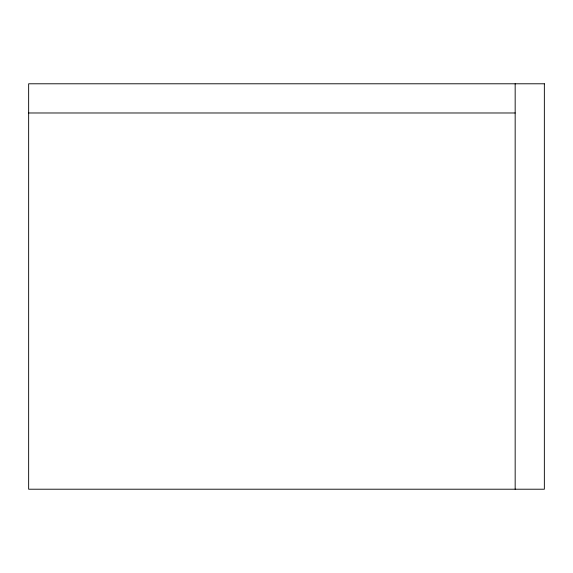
<?xml version="1.0" encoding="UTF-8"?>
<svg xmlns="http://www.w3.org/2000/svg" width="573" height="573" viewBox="0 0 573 573"><rect width="100%" height="100%" fill="white"/><g stroke="black" fill="none" stroke-linecap="round" stroke-linejoin="round"><path stroke-width="0.86" d="M28.65 112.981L515.163 112.981M515.163 83.787L515.163 489.213M544.35 83.787L28.65 83.787L28.65 489.213L544.35 489.213L544.35 83.787"/></g></svg>
